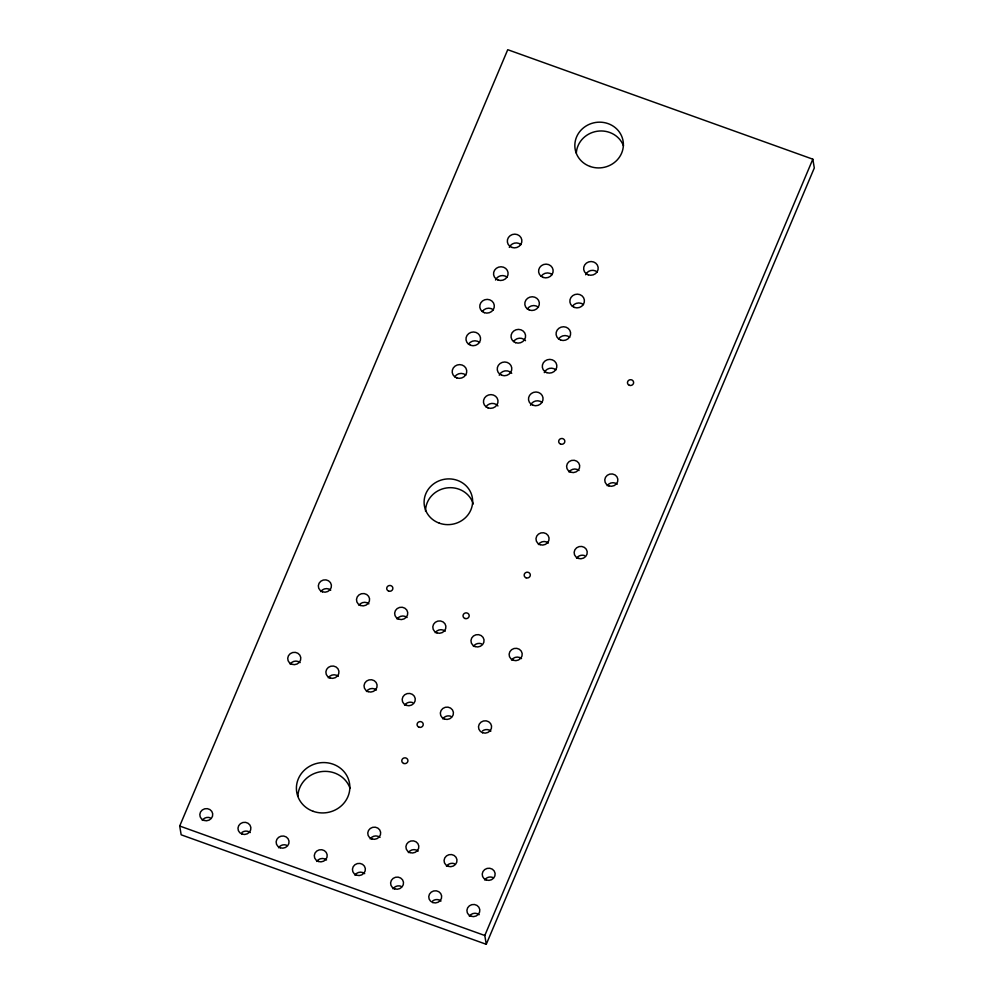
<?xml version="1.0" encoding="UTF-8"?>
<svg xmlns="http://www.w3.org/2000/svg" width="994" height="994" viewBox="0 0 994 994"><rect width="100%" height="100%" fill="white"/><g stroke="black" fill="none" stroke-linecap="round" stroke-linejoin="round"><path stroke-width="1.49" d="M179.703 826.026L507.735 49.7L812.831 159.189L814.297 167.974L486.265 944.3L181.169 834.811L179.703 826.026L484.799 935.503L486.265 944.3M484.799 935.503L812.831 159.189M297.889 796.293A26.763 25.136 -9.5 0 1 320.813 771.692A26.763 25.136 -9.5 0 1 350.012 788.267M290.136 664.129A6.585 6.188 -9.5 0 1 300.126 662.6M320.776 591.641A6.585 6.188 -9.5 0 1 330.753 590.113M328.293 677.821A6.585 6.188 -9.5 0 1 338.283 676.293M358.921 605.334A6.585 6.188 -9.5 0 1 368.911 603.805M366.451 691.513A6.585 6.188 -9.5 0 1 376.44 689.985M397.078 619.026A6.585 6.188 -9.5 0 1 407.068 617.498M404.608 705.206A6.585 6.188 -9.5 0 1 412.647 702.572M435.235 632.718A6.585 6.188 -9.5 0 1 445.225 631.19M442.765 718.898A6.585 6.188 -9.5 0 1 450.804 716.264M473.392 646.411A6.585 6.188 -9.5 0 1 481.431 643.777M482.45 730.95A6.585 6.188 -9.5 0 1 490.899 731.062M511.55 660.103A6.585 6.188 -9.5 0 1 521.527 658.575M538.413 544.538A6.585 6.188 -9.5 0 1 548.402 542.997M569.04 472.051A6.585 6.188 -9.5 0 1 579.03 470.51M576.57 558.23A6.585 6.188 -9.5 0 1 584.609 555.584M607.197 485.743A6.585 6.188 -9.5 0 1 617.187 484.202M446.492 866.296A6.486 6.088 -9.5 0 1 454.42 863.687M408.348 852.604A6.486 6.088 -9.5 0 1 418.176 851.088M370.19 838.911A6.486 6.088 -9.5 0 1 380.019 837.395M202.254 820.385A6.486 6.088 -9.5 0 1 210.169 817.776M241.915 832.463A6.486 6.088 -9.5 0 1 250.239 832.562M278.556 847.77A6.486 6.088 -9.5 0 1 286.483 845.161M316.713 861.463A6.486 6.088 -9.5 0 1 326.554 859.947M354.87 875.155A6.486 6.088 -9.5 0 1 364.711 873.639M393.028 888.847A6.486 6.088 -9.5 0 1 400.942 886.238M432.688 900.924A6.486 6.088 -9.5 0 1 441.013 901.024M469.342 916.232A6.486 6.088 -9.5 0 1 479.17 914.716M484.65 879.988A6.486 6.088 -9.5 0 1 492.564 877.379M530.498 405.229A7.293 6.846 -9.5 0 1 542.128 402.458M544.277 372.613A7.293 6.846 -9.5 0 1 555.907 369.843M558.628 338.929A7.293 6.846 -9.5 0 1 569.699 337.227M572.42 306.314A7.293 6.846 -9.5 0 1 583.478 304.611M585.628 274.754A7.293 6.846 -9.5 0 1 597.257 271.983M486.016 406.782A7.293 6.846 -9.5 0 1 497.944 405.925M499.236 375.235A7.293 6.846 -9.5 0 1 511.724 373.309M513.587 341.551A7.293 6.846 -9.5 0 1 525.503 340.693M527.367 308.923A7.293 6.846 -9.5 0 1 538.437 307.221M541.146 276.307A7.293 6.846 -9.5 0 1 552.217 274.605M454.755 376.776A7.293 6.846 -9.5 0 1 465.813 375.073M468.534 344.16A7.293 6.846 -9.5 0 1 479.605 342.458M482.326 311.544A7.293 6.846 -9.5 0 1 493.384 309.842M495.534 279.997A7.293 6.846 -9.5 0 1 507.164 277.227M509.313 247.369A7.293 6.846 -9.5 0 1 520.955 244.599M576.321 153.088A24.316 22.837 -9.5 0 1 597.133 131.258A24.316 22.837 -9.5 0 1 623.486 145.832M425.556 511.326A24.316 22.837 -9.5 0 1 446.405 487.979A24.316 22.837 -9.5 0 1 473.231 503.995M313.172 811.315A26.763 25.136 -9.5 0 0 349.577 783.682A26.763 25.136 -9.5 0 0 306.624 768.263A26.763 25.136 -9.5 0 0 313.172 811.315M464.956 618.492A3.094 2.907 -9.5 0 0 469.168 615.298A3.094 2.907 -9.5 0 0 464.198 613.509A3.094 2.907 -9.5 0 0 464.956 618.492M388.642 591.107A3.094 2.907 -9.5 0 0 392.854 587.914A3.094 2.907 -9.5 0 0 387.884 586.125A3.094 2.907 -9.5 0 0 388.642 591.107M419.008 727.223A3.094 2.907 -9.5 0 0 423.22 724.017A3.094 2.907 -9.5 0 0 418.25 722.24A3.094 2.907 -9.5 0 0 419.008 727.223M526.087 577.812A3.094 2.907 -9.5 0 0 530.299 574.619A3.094 2.907 -9.5 0 0 525.329 572.842A3.094 2.907 -9.5 0 0 526.087 577.812M560.604 444.119A3.094 2.907 -9.5 0 0 564.816 440.926A3.094 2.907 -9.5 0 0 559.846 439.137A3.094 2.907 -9.5 0 0 560.604 444.119M629.388 385.324A3.094 2.907 -9.5 0 0 633.6 382.131A3.094 2.907 -9.5 0 0 628.63 380.354A3.094 2.907 -9.5 0 0 629.388 385.324M403.701 763.454A3.094 2.907 -9.5 0 0 407.913 760.261A3.094 2.907 -9.5 0 0 402.943 758.484A3.094 2.907 -9.5 0 0 403.701 763.454M291.814 664.278A6.585 6.188 -9.5 0 0 300.76 657.494A6.585 6.188 -9.5 0 0 290.198 653.704A6.585 6.188 -9.5 0 0 291.814 664.278M322.441 591.803A6.585 6.188 -9.5 0 0 331.387 585.006A6.585 6.188 -9.5 0 0 320.826 581.217A6.585 6.188 -9.5 0 0 322.441 591.803M329.971 677.97A6.585 6.188 -9.5 0 0 338.917 671.186A6.585 6.188 -9.5 0 0 328.355 667.396A6.585 6.188 -9.5 0 0 329.971 677.97M360.598 605.495A6.585 6.188 -9.5 0 0 369.544 598.699A6.585 6.188 -9.5 0 0 358.983 594.909A6.585 6.188 -9.5 0 0 360.598 605.495M368.115 691.662A6.585 6.188 -9.5 0 0 377.074 684.878A6.585 6.188 -9.5 0 0 366.513 681.089A6.585 6.188 -9.5 0 0 368.115 691.662M398.756 619.187A6.585 6.188 -9.5 0 0 407.702 612.391A6.585 6.188 -9.5 0 0 397.14 608.601A6.585 6.188 -9.5 0 0 398.756 619.187M406.273 705.355A6.585 6.188 -9.5 0 0 415.231 698.571A6.585 6.188 -9.5 0 0 404.67 694.781A6.585 6.188 -9.5 0 0 406.273 705.355M436.9 632.88A6.585 6.188 -9.5 0 0 445.859 626.083A6.585 6.188 -9.5 0 0 435.297 622.294A6.585 6.188 -9.5 0 0 436.9 632.88M444.43 719.047A6.585 6.188 -9.5 0 0 453.388 712.263A6.585 6.188 -9.5 0 0 442.827 708.474A6.585 6.188 -9.5 0 0 444.43 719.047M475.057 646.572A6.585 6.188 -9.5 0 0 484.016 639.776A6.585 6.188 -9.5 0 0 473.455 635.986A6.585 6.188 -9.5 0 0 475.057 646.572M482.587 732.74A6.585 6.188 -9.5 0 0 491.545 725.955A6.585 6.188 -9.5 0 0 480.984 722.166A6.585 6.188 -9.5 0 0 482.587 732.74M513.215 660.264A6.585 6.188 -9.5 0 0 522.173 653.468A6.585 6.188 -9.5 0 0 511.612 649.678A6.585 6.188 -9.5 0 0 513.215 660.264M540.077 544.687A6.585 6.188 -9.5 0 0 549.036 537.891A6.585 6.188 -9.5 0 0 538.475 534.101A6.585 6.188 -9.5 0 0 540.077 544.687M570.718 472.2A6.585 6.188 -9.5 0 0 579.664 465.403A6.585 6.188 -9.5 0 0 569.102 461.614A6.585 6.188 -9.5 0 0 570.718 472.2M578.235 558.379A6.585 6.188 -9.5 0 0 587.193 551.583A6.585 6.188 -9.5 0 0 576.632 547.793A6.585 6.188 -9.5 0 0 578.235 558.379M608.862 485.892A6.585 6.188 -9.5 0 0 617.821 479.096A6.585 6.188 -9.5 0 0 607.259 475.306A6.585 6.188 -9.5 0 0 608.862 485.892M448.12 866.308A6.486 6.088 -9.5 0 0 456.942 859.624A6.486 6.088 -9.5 0 0 446.53 855.884A6.486 6.088 -9.5 0 0 448.12 866.308M409.963 852.616A6.486 6.088 -9.5 0 0 418.785 845.931A6.486 6.088 -9.5 0 0 408.372 842.191A6.486 6.088 -9.5 0 0 409.963 852.616M371.806 838.924A6.486 6.088 -9.5 0 0 380.627 832.239A6.486 6.088 -9.5 0 0 370.228 828.499A6.486 6.088 -9.5 0 0 371.806 838.924M203.869 820.398A6.486 6.088 -9.5 0 0 212.691 813.713A6.486 6.088 -9.5 0 0 202.279 809.973A6.486 6.088 -9.5 0 0 203.869 820.398M242.027 834.09A6.486 6.088 -9.5 0 0 250.848 827.406A6.486 6.088 -9.5 0 0 240.436 823.666A6.486 6.088 -9.5 0 0 242.027 834.09M280.184 847.783A6.486 6.088 -9.5 0 0 289.005 841.098A6.486 6.088 -9.5 0 0 278.593 837.358A6.486 6.088 -9.5 0 0 280.184 847.783M318.341 861.475A6.486 6.088 -9.5 0 0 327.163 854.79A6.486 6.088 -9.5 0 0 316.751 851.05A6.486 6.088 -9.5 0 0 318.341 861.475M356.498 875.167A6.486 6.088 -9.5 0 0 365.32 868.483A6.486 6.088 -9.5 0 0 354.908 864.743A6.486 6.088 -9.5 0 0 356.498 875.167M394.655 888.86A6.486 6.088 -9.5 0 0 403.465 882.175A6.486 6.088 -9.5 0 0 393.065 878.435A6.486 6.088 -9.5 0 0 394.655 888.86M432.8 902.552A6.486 6.088 -9.5 0 0 441.622 895.867A6.486 6.088 -9.5 0 0 431.222 892.127A6.486 6.088 -9.5 0 0 432.8 902.552M470.957 916.244A6.486 6.088 -9.5 0 0 479.779 909.56A6.486 6.088 -9.5 0 0 469.379 905.82A6.486 6.088 -9.5 0 0 470.957 916.244M486.277 880.001A6.486 6.088 -9.5 0 0 495.099 873.316A6.486 6.088 -9.5 0 0 484.687 869.576A6.486 6.088 -9.5 0 0 486.277 880.001M533.07 405.291A7.293 6.846 -9.5 0 0 542.997 397.762A7.293 6.846 -9.5 0 0 531.293 393.549A7.293 6.846 -9.5 0 0 533.07 405.291M546.862 372.663A7.293 6.846 -9.5 0 0 556.777 365.133A7.293 6.846 -9.5 0 0 545.072 360.934A7.293 6.846 -9.5 0 0 546.862 372.663M560.641 340.047A7.293 6.846 -9.5 0 0 570.568 332.518A7.293 6.846 -9.5 0 0 558.852 328.318A7.293 6.846 -9.5 0 0 560.641 340.047M574.42 307.432A7.293 6.846 -9.5 0 0 584.348 299.902A7.293 6.846 -9.5 0 0 572.643 295.703A7.293 6.846 -9.5 0 0 574.42 307.432M588.212 274.816A7.293 6.846 -9.5 0 0 598.127 267.287A7.293 6.846 -9.5 0 0 586.423 263.087A7.293 6.846 -9.5 0 0 588.212 274.816M488.029 407.9A7.293 6.846 -9.5 0 0 497.944 400.371A7.293 6.846 -9.5 0 0 486.24 396.171A7.293 6.846 -9.5 0 0 488.029 407.9M501.808 375.285A7.293 6.846 -9.5 0 0 511.736 367.755A7.293 6.846 -9.5 0 0 500.019 363.555A7.293 6.846 -9.5 0 0 501.808 375.285M515.588 342.669A7.293 6.846 -9.5 0 0 525.515 335.14A7.293 6.846 -9.5 0 0 513.811 330.94A7.293 6.846 -9.5 0 0 515.588 342.669M529.38 310.053A7.293 6.846 -9.5 0 0 539.295 302.524A7.293 6.846 -9.5 0 0 527.59 298.312A7.293 6.846 -9.5 0 0 529.38 310.053M543.159 277.425A7.293 6.846 -9.5 0 0 553.086 269.896A7.293 6.846 -9.5 0 0 541.37 265.696A7.293 6.846 -9.5 0 0 543.159 277.425M456.768 377.906A7.293 6.846 -9.5 0 0 466.683 370.377A7.293 6.846 -9.5 0 0 454.979 366.165A7.293 6.846 -9.5 0 0 456.768 377.906M470.547 345.278A7.293 6.846 -9.5 0 0 480.475 337.749A7.293 6.846 -9.5 0 0 468.758 333.549A7.293 6.846 -9.5 0 0 470.547 345.278M484.327 312.663A7.293 6.846 -9.5 0 0 494.254 305.133A7.293 6.846 -9.5 0 0 482.55 300.933A7.293 6.846 -9.5 0 0 484.327 312.663M498.106 280.047A7.293 6.846 -9.5 0 0 508.033 272.518A7.293 6.846 -9.5 0 0 496.329 268.318A7.293 6.846 -9.5 0 0 498.106 280.047M511.898 247.431A7.293 6.846 -9.5 0 0 521.813 239.902A7.293 6.846 -9.5 0 0 510.108 235.702A7.293 6.846 -9.5 0 0 511.898 247.431M590.051 166.445A24.316 22.837 -9.5 0 0 623.139 141.347A24.316 22.837 -9.5 0 0 584.112 127.344A24.316 22.837 -9.5 0 0 590.051 166.445M439.323 523.167A24.316 22.837 -9.5 0 0 472.398 498.069A24.316 22.837 -9.5 0 0 433.372 484.066A24.316 22.837 -9.5 0 0 439.323 523.167"/></g></svg>
